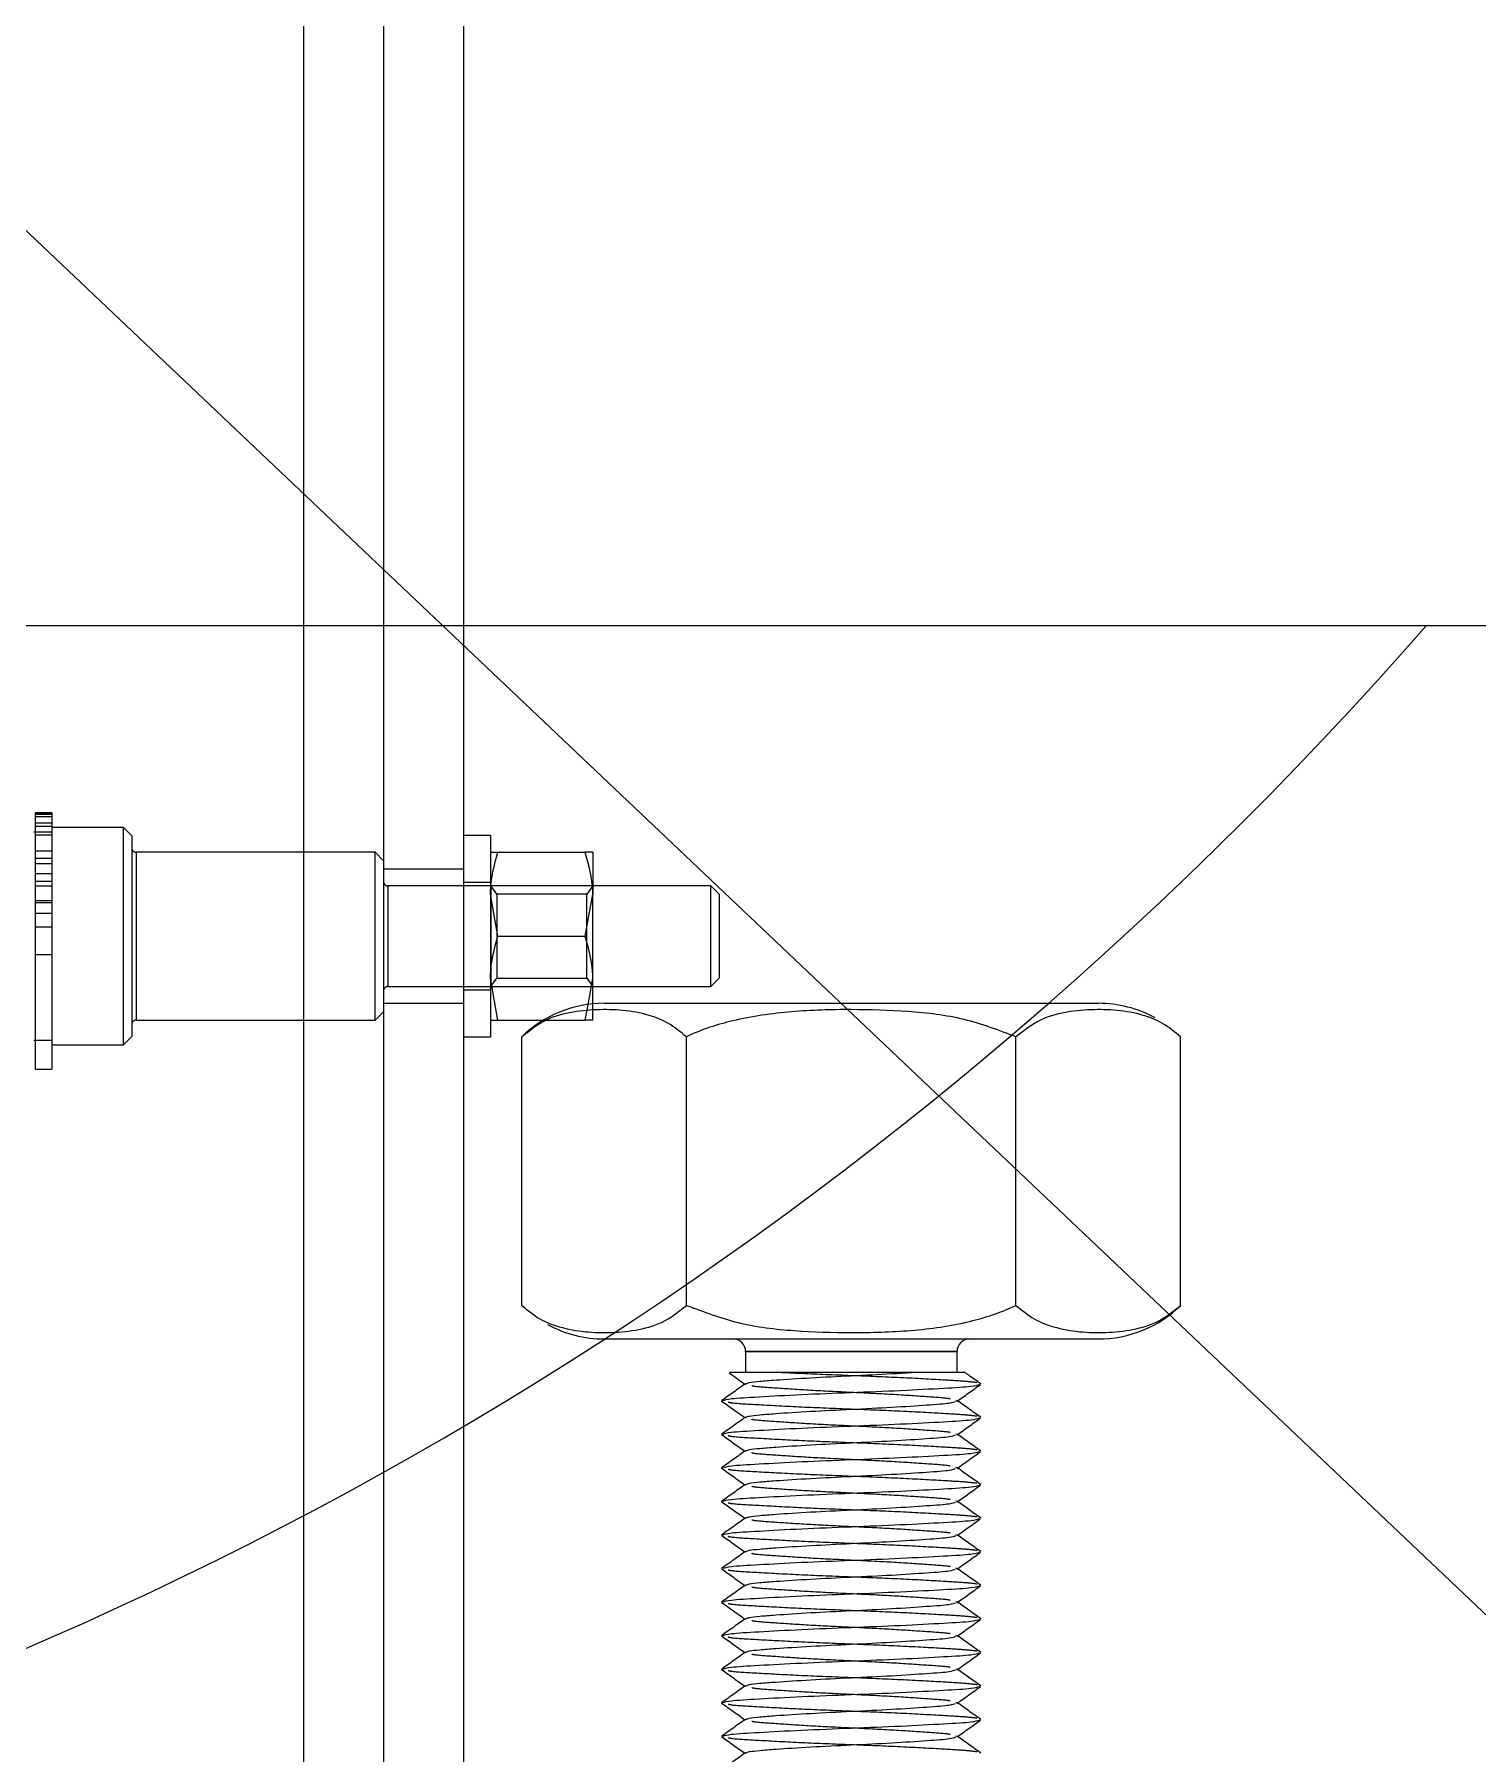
# Model space of a CAD drawing. Header units: metres. Extents: x 0 to 63075, y 0 to 44550.
# Drawn here: x 14579.2 to 14665.2, y 24885.8 to 24988.3 of the extents above; entities that cross this region are included whole.
import ezdxf

# ---------------------------------------------------------------- set-up
doc = ezdxf.new("R2010")
doc.units = ezdxf.units.M
doc.header["$LTSCALE"] = 75
doc.linetypes.add('HIDDEN2', pattern=[4.7625, 3.175, -1.5875])
for name, color, linetype in [('SDM', 7, 'Continuous'), ('SL1', 8, 'Continuous'), ('SL4', 4, 'Continuous'), ('ST1', 7, 'HIDDEN2')]:
    doc.layers.add(name, color=color, linetype=linetype)

# ---------------------------------------------------------------- blocks, each defined once
blk = doc.blocks.new('A$C29c634ac')
at = {"layer": 'SL1'}
for p, q in [((5890.01, 2715.22), (6470.01, 2165.22)), ((6516.34, 2284.66), (6236.39, 2284.66))]:
    blk.add_line(p, q, dxfattribs=at)
blk.add_ellipse((6516.34, 2446.59), major_axis=(167.64, 0), ratio=0.965926, dxfattribs=at)
blk.add_ellipse((6229.83, 2446.59), major_axis=(0, -241.3), ratio=0.965926, start_param=4.712389, end_param=7.118354, dxfattribs=at)
blk = doc.blocks.new('A$Ca53c419a')
at = {"layer": 'SL4'}
for p, q in [((215, 215.76), (1004.76, 215.76)), ((1004.76, 206.23), (54.76, 206.23)), ((498.76, 206.23), (498.76, 204.63)), ((510.76, 204.63), (510.76, 206.23)), ((510.76, 204.63), (498.76, 204.63)), ((499.76, 204.19), (502.26, 204.63)), ((499.76, 204.19), (499.76, 201.47)), ((504.76, 204.19), (507.26, 204.63)), ((504.76, 204.19), (504.76, 198.98)), ((509.76, 204.19), (509.76, 198.98)), ((482.76, 202.76), (482.66, 202.65)), ((482.76, 202.76), (498.76, 202.76)), ((500.56, 198.84), (502.26, 198.53)), ((504.76, 198.98), (507.26, 198.53)), ((480.76, 197.86), (480.76, 168.41)), ((500.73, 198.53), (502.26, 198.53)), ((500.76, 197.86), (500.76, 168.41)), ((501.76, 198.53), (501.76, 191.5)), ((502.26, 198.53), (507.26, 198.53)), ((509.76, 198.53), (507.26, 198.53)), ((507.76, 191.5), (507.76, 198.53)), ((482.76, 192.95), (498.76, 192.95)), ((457.06, 190.81), (457.07, 190.86)), ((459.06, 190.81), (459.07, 190.86)), ((461.06, 190.81), (461.07, 190.86)), ((463.06, 190.81), (463.07, 190.86)), ((465.06, 190.81), (465.07, 190.86)), ((467.06, 190.81), (467.07, 190.86)), ((469.06, 190.81), (469.07, 190.86)), ((471.06, 190.81), (471.07, 190.86)), ((473.06, 190.81), (473.07, 190.86)), ((475.06, 190.81), (475.07, 190.86)), ((477.06, 190.81), (477.07, 190.86)), ((501.76, 191.5), (502.26, 191)), ((501.76, 191.5), (507.35, 191.5)), ((506.92, 191), (502.26, 191)), ((507.26, 191), (506.92, 191)), ((507.26, 191), (507.76, 191.5)), ((507.35, 191.5), (507.76, 191.5)), ((480.01, 189.43), (478.76, 189.43)), ((480.01, 176.83), (480.01, 189.43)), ((478.76, 176.83), (480.01, 176.83)), ((456.07, 175.41), (456.09, 175.47)), ((458.07, 175.41), (458.09, 175.47)), ((460.07, 175.41), (460.09, 175.47)), ((462.07, 175.41), (462.09, 175.47)), ((464.07, 175.41), (464.09, 175.47)), ((466.07, 175.41), (466.09, 175.47)), ((468.07, 175.41), (468.09, 175.47)), ((470.07, 175.41), (470.09, 175.47)), ((472.07, 175.41), (472.09, 175.47)), ((474.07, 175.41), (474.09, 175.47)), ((476.07, 175.41), (476.09, 175.47)), ((478.07, 175.41), (478.09, 175.47)), ((482.76, 173.32), (498.76, 173.32)), ((482.76, 163.51), (498.76, 163.51)), ((498.77, 163.51), (498.87, 163.62))]:
    blk.add_line(p, q, dxfattribs=at)
for centre, radius, start, end in [((493.74, 197.86), 7.02, 0, 44.3461), ((487.78, 197.86), 7.02, 151.2433, 180), ((480.01, 190.18), 0.75, 270, 0), ((480.01, 176.08), 0.75, 0, 90), ((487.78, 168.41), 7.02, 180, 224.3461), ((493.74, 168.41), 7.02, 331.2433, 0)]:
    blk.add_arc(centre, radius, start, end, dxfattribs=at)
for points, knots in [([(499.76, 204.63), (499.76, 204.63), (499.76, 204.6), (499.76, 204.36), (499.76, 204.19)], [0, 0, 0, 0, 0.2686336, 1, 1, 1, 1]), ([(502.26, 204.63), (502.32, 204.63), (503.17, 204.63), (503.99, 204.4), (504.76, 204.19)], [0, 0, 0, 0, 0.070201, 1, 1, 1, 1]), ([(507.26, 204.63), (507.32, 204.63), (508.17, 204.63), (508.99, 204.4), (509.76, 204.19)], [0, 0, 0, 0, 0.070201, 1, 1, 1, 1]), ([(509.76, 204.63), (509.76, 204.63), (509.76, 204.6), (509.76, 204.36), (509.76, 204.19)], [0, 0, 0, 0, 0.2686336, 1, 1, 1, 1]), ([(482.76, 202.76), (482.47, 202.41), (481.88, 201.69), (481.41, 200.41), (481.15, 198.98), (481.12, 197.39), (481.28, 195.8), (481.7, 194.28), (482.43, 193.37), (482.76, 192.95)], [0, 0, 0, 0, 0.114678, 0.232485, 0.388423, 0.5445, 0.705441, 0.865997, 1, 1, 1, 1]), ([(498.76, 192.95), (499.05, 193.31), (499.65, 194.03), (500.12, 195.31), (500.38, 196.74), (500.4, 198.32), (500.25, 199.91), (499.82, 201.43), (499.09, 202.35), (498.76, 202.76)], [0, 0, 0, 0, 0.114678, 0.232485, 0.388423, 0.5445, 0.705441, 0.865997, 1, 1, 1, 1]), ([(502.26, 198.53), (502.32, 198.54), (503.17, 198.54), (503.99, 198.77), (504.76, 198.98)], [0, 0, 0, 0, 0.070201, 1, 1, 1, 1]), ([(507.26, 198.53), (507.32, 198.54), (508.17, 198.54), (508.99, 198.77), (509.76, 198.98)], [0, 0, 0, 0, 0.070201, 1, 1, 1, 1]), ([(509.76, 198.53), (509.76, 198.54), (509.76, 198.57), (509.76, 198.81), (509.76, 198.98)], [0, 0, 0, 0, 0.268634, 1, 1, 1, 1]), ([(482.76, 192.95), (482.38, 191.93), (481.59, 189.86), (481.21, 186.52), (481.11, 183.08), (481.2, 179.58), (481.66, 176.29), (482.33, 174.22), (482.75, 173.35), (482.76, 173.32)], [0, 0, 0, 0, 0.161979, 0.330793, 0.499953, 0.677538, 0.854667, 0.995314, 1, 1, 1, 1]), ([(498.76, 173.32), (499.15, 174.34), (499.94, 176.41), (500.31, 179.75), (500.42, 183.19), (500.32, 186.69), (499.86, 189.98), (499.2, 192.05), (498.78, 192.92), (498.76, 192.95)], [0, 0, 0, 0, 0.161979, 0.330793, 0.499953, 0.677538, 0.854667, 0.995314, 1, 1, 1, 1]), ([(456.09, 189.44), (455.93, 189.67), (455.59, 190.14), (455.26, 190.61), (455.09, 190.85)], [0, 0, 0, 0, 0.499908, 1, 1, 1, 1]), ([(457.06, 190.86), (456.89, 190.62), (456.56, 190.16), (456.23, 189.7), (456.07, 189.47)], [0, 0, 0, 0, 0.508202, 1, 1, 1, 1]), ([(458.09, 189.44), (457.93, 189.67), (457.59, 190.14), (457.26, 190.61), (457.09, 190.85)], [0, 0, 0, 0, 0.499908, 1, 1, 1, 1]), ([(457.09, 190.77), (457.13, 190.67), (457.21, 190.44), (457.31, 188.72), (457.45, 186.18), (457.57, 183.14), (457.69, 180.09), (457.83, 177.55), (457.93, 175.84), (458.01, 175.62), (458.05, 175.51)], [0, 0, 0, 0, 0.111758, 0.239388, 0.372264, 0.501747, 0.63123, 0.764106, 0.891736, 1, 1, 1, 1]), ([(459.06, 190.86), (458.89, 190.62), (458.56, 190.16), (458.23, 189.7), (458.07, 189.47)], [0, 0, 0, 0, 0.5082022, 1, 1, 1, 1]), ([(460.09, 189.44), (459.93, 189.67), (459.59, 190.14), (459.26, 190.61), (459.09, 190.85)], [0, 0, 0, 0, 0.499908, 1, 1, 1, 1]), ([(459.09, 190.77), (459.13, 190.67), (459.21, 190.44), (459.31, 188.72), (459.45, 186.18), (459.57, 183.14), (459.69, 180.09), (459.83, 177.55), (459.93, 175.84), (460.01, 175.62), (460.05, 175.51)], [0, 0, 0, 0, 0.111758, 0.239388, 0.372264, 0.501747, 0.63123, 0.764106, 0.891736, 1, 1, 1, 1]), ([(461.06, 190.86), (460.89, 190.62), (460.56, 190.16), (460.23, 189.7), (460.07, 189.47)], [0, 0, 0, 0, 0.508202, 1, 1, 1, 1]), ([(462.09, 189.44), (461.93, 189.67), (461.59, 190.14), (461.26, 190.61), (461.09, 190.85)], [0, 0, 0, 0, 0.499908, 1, 1, 1, 1]), ([(461.09, 190.77), (461.13, 190.67), (461.21, 190.44), (461.31, 188.72), (461.45, 186.18), (461.57, 183.14), (461.69, 180.09), (461.83, 177.55), (461.93, 175.84), (462.01, 175.62), (462.05, 175.51)], [0, 0, 0, 0, 0.1117583, 0.2393882, 0.3722641, 0.5017472, 0.6312302, 0.7641061, 0.891736, 1, 1, 1, 1]), ([(463.06, 190.86), (462.89, 190.62), (462.56, 190.16), (462.23, 189.7), (462.07, 189.47)], [0, 0, 0, 0, 0.508202, 1, 1, 1, 1]), ([(464.09, 189.44), (463.93, 189.67), (463.59, 190.14), (463.26, 190.61), (463.09, 190.85)], [0, 0, 0, 0, 0.499908, 1, 1, 1, 1]), ([(463.09, 190.77), (463.13, 190.67), (463.21, 190.44), (463.31, 188.72), (463.45, 186.18), (463.57, 183.14), (463.69, 180.09), (463.83, 177.55), (463.93, 175.84), (464.01, 175.62), (464.05, 175.51)], [0, 0, 0, 0, 0.111758, 0.239388, 0.372264, 0.501747, 0.63123, 0.764106, 0.891736, 1, 1, 1, 1]), ([(465.06, 190.86), (464.89, 190.62), (464.56, 190.16), (464.23, 189.7), (464.07, 189.47)], [0, 0, 0, 0, 0.508202, 1, 1, 1, 1]), ([(466.09, 189.44), (465.93, 189.67), (465.59, 190.14), (465.26, 190.61), (465.09, 190.85)], [0, 0, 0, 0, 0.499908, 1, 1, 1, 1]), ([(465.09, 190.77), (465.13, 190.67), (465.21, 190.44), (465.31, 188.72), (465.45, 186.18), (465.57, 183.14), (465.69, 180.09), (465.83, 177.55), (465.93, 175.84), (466.01, 175.62), (466.05, 175.51)], [0, 0, 0, 0, 0.111758, 0.239388, 0.372264, 0.501747, 0.63123, 0.764106, 0.891736, 1, 1, 1, 1]), ([(467.06, 190.86), (466.89, 190.62), (466.56, 190.16), (466.23, 189.7), (466.07, 189.47)], [0, 0, 0, 0, 0.5082022, 1, 1, 1, 1]), ([(468.09, 189.44), (467.93, 189.67), (467.59, 190.14), (467.26, 190.61), (467.09, 190.85)], [0, 0, 0, 0, 0.4999079, 1, 1, 1, 1]), ([(467.09, 190.77), (467.13, 190.67), (467.21, 190.44), (467.31, 188.72), (467.45, 186.18), (467.57, 183.14), (467.69, 180.09), (467.83, 177.55), (467.93, 175.84), (468.01, 175.62), (468.05, 175.51)], [0, 0, 0, 0, 0.1117583, 0.2393882, 0.3722641, 0.5017472, 0.6312302, 0.7641061, 0.891736, 1, 1, 1, 1]), ([(469.06, 190.86), (468.89, 190.62), (468.56, 190.16), (468.23, 189.7), (468.07, 189.47)], [0, 0, 0, 0, 0.508202, 1, 1, 1, 1]), ([(470.09, 189.44), (469.93, 189.67), (469.59, 190.14), (469.26, 190.61), (469.09, 190.85)], [0, 0, 0, 0, 0.499908, 1, 1, 1, 1]), ([(469.09, 190.77), (469.13, 190.67), (469.21, 190.44), (469.31, 188.72), (469.45, 186.18), (469.57, 183.14), (469.69, 180.09), (469.83, 177.55), (469.93, 175.84), (470.01, 175.62), (470.05, 175.51)], [0, 0, 0, 0, 0.111758, 0.239388, 0.372264, 0.501747, 0.63123, 0.764106, 0.891736, 1, 1, 1, 1]), ([(471.06, 190.86), (470.89, 190.62), (470.56, 190.16), (470.23, 189.7), (470.07, 189.47)], [0, 0, 0, 0, 0.508202, 1, 1, 1, 1]), ([(472.09, 189.44), (471.93, 189.67), (471.59, 190.14), (471.26, 190.61), (471.09, 190.85)], [0, 0, 0, 0, 0.499908, 1, 1, 1, 1]), ([(471.09, 190.77), (471.13, 190.67), (471.21, 190.44), (471.31, 188.72), (471.45, 186.18), (471.57, 183.14), (471.69, 180.09), (471.83, 177.55), (471.93, 175.84), (472.01, 175.62), (472.05, 175.51)], [0, 0, 0, 0, 0.111758, 0.239388, 0.372264, 0.501747, 0.63123, 0.764106, 0.891736, 1, 1, 1, 1]), ([(473.06, 190.86), (472.89, 190.62), (472.56, 190.16), (472.23, 189.7), (472.07, 189.47)], [0, 0, 0, 0, 0.5082022, 1, 1, 1, 1]), ([(474.09, 189.44), (473.93, 189.67), (473.59, 190.14), (473.26, 190.61), (473.09, 190.85)], [0, 0, 0, 0, 0.499908, 1, 1, 1, 1]), ([(473.09, 190.77), (473.13, 190.67), (473.21, 190.44), (473.31, 188.72), (473.45, 186.18), (473.57, 183.14), (473.69, 180.09), (473.83, 177.55), (473.93, 175.84), (474.01, 175.62), (474.05, 175.51)], [0, 0, 0, 0, 0.111758, 0.239388, 0.372264, 0.501747, 0.63123, 0.764106, 0.891736, 1, 1, 1, 1]), ([(475.06, 190.86), (474.89, 190.62), (474.56, 190.16), (474.23, 189.7), (474.07, 189.47)], [0, 0, 0, 0, 0.508202, 1, 1, 1, 1]), ([(476.09, 189.44), (475.93, 189.67), (475.59, 190.14), (475.26, 190.61), (475.09, 190.85)], [0, 0, 0, 0, 0.499908, 1, 1, 1, 1]), ([(475.09, 190.77), (475.13, 190.67), (475.21, 190.44), (475.31, 188.72), (475.45, 186.18), (475.57, 183.14), (475.69, 180.09), (475.83, 177.55), (475.93, 175.84), (476.01, 175.62), (476.05, 175.51)], [0, 0, 0, 0, 0.111758, 0.239388, 0.372264, 0.501747, 0.63123, 0.764106, 0.891736, 1, 1, 1, 1]), ([(477.06, 190.86), (476.89, 190.62), (476.56, 190.16), (476.23, 189.7), (476.07, 189.47)], [0, 0, 0, 0, 0.508202, 1, 1, 1, 1]), ([(478.09, 189.44), (477.93, 189.67), (477.59, 190.14), (477.26, 190.61), (477.09, 190.85)], [0, 0, 0, 0, 0.499908, 1, 1, 1, 1]), ([(477.09, 190.77), (477.13, 190.67), (477.21, 190.44), (477.31, 188.72), (477.45, 186.18), (477.57, 183.14), (477.69, 180.09), (477.83, 177.55), (477.93, 175.84), (478.01, 175.62), (478.05, 175.51)], [0, 0, 0, 0, 0.1117583, 0.2393882, 0.3722641, 0.5017472, 0.6312302, 0.7641061, 0.891736, 1, 1, 1, 1]), ([(478.74, 190.41), (478.68, 190.32), (478.45, 190.01), (478.23, 189.7), (478.07, 189.47)], [0, 0, 0, 0, 0.270973, 1, 1, 1, 1]), ([(478.76, 179.54), (478.76, 180.08), (478.76, 181.21), (478.76, 183.29), (478.76, 185.49), (478.76, 187.56), (478.76, 189.19), (478.76, 190.24), (478.76, 190.34), (478.76, 190.39)], [0, 0, 0, 0, 0.128008, 0.26934, 0.411278, 0.563146, 0.714931, 0.866636, 1, 1, 1, 1]), ([(456.09, 189.39), (456.12, 189.35), (456.17, 189.26), (456.24, 188.62), (456.33, 187.48), (456.45, 185.62), (456.57, 183.14), (456.69, 180.64), (456.83, 178.57), (456.93, 177.18), (457.01, 177), (457.04, 176.92)], [0, 0, 0, 0, 0.072607, 0.155069, 0.237884, 0.371691, 0.502076, 0.632461, 0.766268, 0.894784, 1, 1, 1, 1]), ([(458.09, 189.39), (458.12, 189.35), (458.17, 189.26), (458.24, 188.62), (458.33, 187.48), (458.45, 185.62), (458.57, 183.14), (458.69, 180.64), (458.83, 178.57), (458.93, 177.18), (459.01, 177), (459.04, 176.92)], [0, 0, 0, 0, 0.072607, 0.155069, 0.237884, 0.371691, 0.502076, 0.632461, 0.766268, 0.894784, 1, 1, 1, 1]), ([(460.09, 189.39), (460.12, 189.35), (460.17, 189.26), (460.24, 188.62), (460.33, 187.48), (460.45, 185.62), (460.57, 183.14), (460.69, 180.64), (460.83, 178.57), (460.93, 177.18), (461.01, 177), (461.04, 176.92)], [0, 0, 0, 0, 0.072607, 0.155069, 0.237884, 0.371691, 0.502076, 0.632461, 0.766268, 0.894784, 1, 1, 1, 1]), ([(462.09, 189.39), (462.12, 189.35), (462.17, 189.26), (462.24, 188.62), (462.33, 187.48), (462.45, 185.62), (462.57, 183.14), (462.69, 180.64), (462.83, 178.57), (462.93, 177.18), (463.01, 177), (463.04, 176.92)], [0, 0, 0, 0, 0.072607, 0.155069, 0.237884, 0.371691, 0.502076, 0.632461, 0.766268, 0.894784, 1, 1, 1, 1]), ([(464.09, 189.39), (464.12, 189.35), (464.17, 189.26), (464.24, 188.62), (464.33, 187.48), (464.45, 185.62), (464.57, 183.14), (464.69, 180.64), (464.83, 178.57), (464.93, 177.18), (465.01, 177), (465.04, 176.92)], [0, 0, 0, 0, 0.072607, 0.155069, 0.237884, 0.371691, 0.502076, 0.632461, 0.766268, 0.894784, 1, 1, 1, 1]), ([(466.09, 189.39), (466.12, 189.35), (466.17, 189.26), (466.24, 188.62), (466.33, 187.48), (466.45, 185.62), (466.57, 183.14), (466.69, 180.64), (466.83, 178.57), (466.93, 177.18), (467.01, 177), (467.04, 176.92)], [0, 0, 0, 0, 0.072607, 0.155069, 0.237884, 0.371691, 0.502076, 0.632461, 0.766268, 0.894784, 1, 1, 1, 1]), ([(468.09, 189.39), (468.12, 189.35), (468.17, 189.26), (468.24, 188.62), (468.33, 187.48), (468.45, 185.62), (468.57, 183.14), (468.69, 180.64), (468.83, 178.57), (468.93, 177.18), (469.01, 177), (469.04, 176.92)], [0, 0, 0, 0, 0.072607, 0.155069, 0.237884, 0.371691, 0.502076, 0.632461, 0.766268, 0.894784, 1, 1, 1, 1]), ([(470.09, 189.39), (470.12, 189.35), (470.17, 189.26), (470.24, 188.62), (470.33, 187.48), (470.45, 185.62), (470.57, 183.14), (470.69, 180.64), (470.83, 178.57), (470.93, 177.18), (471.01, 177), (471.04, 176.92)], [0, 0, 0, 0, 0.072607, 0.155069, 0.237884, 0.371691, 0.502076, 0.632461, 0.766268, 0.894784, 1, 1, 1, 1]), ([(472.09, 189.39), (472.12, 189.35), (472.17, 189.26), (472.24, 188.62), (472.33, 187.48), (472.45, 185.62), (472.57, 183.14), (472.69, 180.64), (472.83, 178.57), (472.93, 177.18), (473.01, 177), (473.04, 176.92)], [0, 0, 0, 0, 0.072607, 0.155069, 0.237884, 0.371691, 0.502076, 0.632461, 0.766268, 0.894784, 1, 1, 1, 1]), ([(474.09, 189.39), (474.12, 189.35), (474.17, 189.26), (474.24, 188.62), (474.33, 187.48), (474.45, 185.62), (474.57, 183.14), (474.69, 180.64), (474.83, 178.57), (474.93, 177.18), (475.01, 177), (475.04, 176.92)], [0, 0, 0, 0, 0.072607, 0.155069, 0.237884, 0.371691, 0.502076, 0.632461, 0.766268, 0.894784, 1, 1, 1, 1]), ([(476.09, 189.39), (476.12, 189.35), (476.17, 189.26), (476.24, 188.62), (476.33, 187.48), (476.45, 185.62), (476.57, 183.14), (476.69, 180.64), (476.83, 178.57), (476.93, 177.18), (477.01, 177), (477.04, 176.92)], [0, 0, 0, 0, 0.072607, 0.155069, 0.237884, 0.371691, 0.502076, 0.632461, 0.766268, 0.894784, 1, 1, 1, 1]), ([(478.09, 189.39), (478.12, 189.35), (478.17, 189.26), (478.24, 188.62), (478.33, 187.48), (478.45, 185.62), (478.57, 183.14), (478.67, 181.02), (478.74, 179.93), (478.76, 179.54)], [0, 0, 0, 0, 0.103001, 0.219981, 0.337462, 0.527282, 0.712246, 0.89721, 1, 1, 1, 1]), ([(478.76, 176.41), (478.76, 176.45), (478.76, 176.53), (478.76, 177.56), (478.76, 178.73), (478.76, 179.46), (478.76, 179.54)], [0, 0, 0, 0, 0.291037, 0.62536, 0.957486, 1, 1, 1, 1]), ([(456.09, 175.42), (456.26, 175.66), (456.58, 176.12), (456.91, 176.57), (457.07, 176.8)], [0, 0, 0, 0, 0.5125075, 1, 1, 1, 1]), ([(457.04, 176.84), (457.21, 176.6), (457.54, 176.13), (457.88, 175.66), (458.05, 175.43)], [0, 0, 0, 0, 0.499911, 1, 1, 1, 1]), ([(458.09, 175.42), (458.26, 175.66), (458.58, 176.12), (458.91, 176.57), (459.07, 176.8)], [0, 0, 0, 0, 0.5125075, 1, 1, 1, 1]), ([(459.04, 176.84), (459.21, 176.6), (459.54, 176.13), (459.88, 175.66), (460.05, 175.43)], [0, 0, 0, 0, 0.499911, 1, 1, 1, 1]), ([(460.09, 175.42), (460.26, 175.66), (460.58, 176.12), (460.91, 176.57), (461.07, 176.8)], [0, 0, 0, 0, 0.512508, 1, 1, 1, 1]), ([(461.04, 176.84), (461.21, 176.6), (461.54, 176.13), (461.88, 175.66), (462.05, 175.43)], [0, 0, 0, 0, 0.499911, 1, 1, 1, 1]), ([(462.09, 175.42), (462.26, 175.66), (462.58, 176.12), (462.91, 176.57), (463.07, 176.8)], [0, 0, 0, 0, 0.5125075, 1, 1, 1, 1]), ([(463.04, 176.84), (463.21, 176.6), (463.54, 176.13), (463.88, 175.66), (464.05, 175.43)], [0, 0, 0, 0, 0.499911, 1, 1, 1, 1]), ([(464.09, 175.42), (464.26, 175.66), (464.58, 176.12), (464.91, 176.57), (465.07, 176.8)], [0, 0, 0, 0, 0.5125075, 1, 1, 1, 1]), ([(465.04, 176.84), (465.21, 176.6), (465.54, 176.13), (465.88, 175.66), (466.05, 175.43)], [0, 0, 0, 0, 0.499911, 1, 1, 1, 1]), ([(466.09, 175.42), (466.26, 175.66), (466.58, 176.12), (466.91, 176.57), (467.07, 176.8)], [0, 0, 0, 0, 0.512508, 1, 1, 1, 1]), ([(467.04, 176.84), (467.21, 176.6), (467.54, 176.13), (467.88, 175.66), (468.05, 175.43)], [0, 0, 0, 0, 0.499911, 1, 1, 1, 1]), ([(468.09, 175.42), (468.26, 175.66), (468.58, 176.12), (468.91, 176.57), (469.07, 176.8)], [0, 0, 0, 0, 0.512508, 1, 1, 1, 1]), ([(469.04, 176.84), (469.21, 176.6), (469.54, 176.13), (469.88, 175.66), (470.05, 175.43)], [0, 0, 0, 0, 0.499911, 1, 1, 1, 1]), ([(470.09, 175.42), (470.26, 175.66), (470.58, 176.12), (470.91, 176.57), (471.07, 176.8)], [0, 0, 0, 0, 0.5125075, 1, 1, 1, 1]), ([(471.04, 176.84), (471.21, 176.6), (471.54, 176.13), (471.88, 175.66), (472.05, 175.43)], [0, 0, 0, 0, 0.499911, 1, 1, 1, 1]), ([(472.09, 175.42), (472.26, 175.66), (472.58, 176.12), (472.91, 176.57), (473.07, 176.8)], [0, 0, 0, 0, 0.5125075, 1, 1, 1, 1]), ([(473.04, 176.84), (473.21, 176.6), (473.54, 176.13), (473.88, 175.66), (474.05, 175.43)], [0, 0, 0, 0, 0.499911, 1, 1, 1, 1]), ([(474.09, 175.42), (474.26, 175.66), (474.58, 176.12), (474.91, 176.57), (475.07, 176.8)], [0, 0, 0, 0, 0.512508, 1, 1, 1, 1]), ([(475.04, 176.84), (475.21, 176.6), (475.54, 176.13), (475.88, 175.66), (476.05, 175.43)], [0, 0, 0, 0, 0.499911, 1, 1, 1, 1]), ([(476.09, 175.42), (476.26, 175.66), (476.58, 176.12), (476.91, 176.57), (477.07, 176.8)], [0, 0, 0, 0, 0.512508, 1, 1, 1, 1]), ([(477.04, 176.84), (477.21, 176.6), (477.54, 176.13), (477.88, 175.66), (478.05, 175.43)], [0, 0, 0, 0, 0.499911, 1, 1, 1, 1]), ([(478.09, 175.42), (478.26, 175.66), (478.49, 175.98), (478.72, 176.31), (478.78, 176.4)], [0, 0, 0, 0, 0.72377, 1, 1, 1, 1]), ([(482.76, 173.32), (482.47, 172.96), (481.88, 172.24), (481.41, 170.96), (481.15, 169.53), (481.12, 167.95), (481.28, 166.36), (481.7, 164.84), (482.43, 163.92), (482.76, 163.51)], [0, 0, 0, 0, 0.114678, 0.232485, 0.388423, 0.5445, 0.705441, 0.865997, 1, 1, 1, 1]), ([(498.76, 163.51), (499.05, 163.86), (499.65, 164.58), (500.12, 165.86), (500.38, 167.29), (500.4, 168.88), (500.25, 170.47), (499.82, 171.99), (499.09, 172.9), (498.76, 173.32)], [0, 0, 0, 0, 0.114678, 0.232485, 0.388423, 0.5445, 0.705441, 0.865997, 1, 1, 1, 1])]:
    blk.add_open_spline(points, degree=3, knots=knots, dxfattribs=at)
at = {"layer": 'ST1'}
for p, q in [((512.12, 231.76), (496.84, 231.76)), ((496.84, 231.76), (496.84, 230.76)), ((498.56, 231.85), (498.56, 230.76)), ((498.56, 231.76), (498.56, 230.76)), ((503.67, 231.76), (503.67, 230.76)), ((505.31, 231.76), (505.31, 230.76)), ((506.13, 231.76), (506.13, 230.76)), ((506.77, 231.76), (506.77, 230.76)), ((506.89, 231.76), (506.89, 230.76)), ((507.76, 231.76), (507.76, 230.76)), ((508.04, 231.76), (508.04, 230.76)), ((508.47, 230.76), (508.47, 231.76)), ((509.09, 231.76), (509.09, 230.76)), ((509.41, 231.76), (509.41, 230.76)), ((509.84, 231.76), (509.84, 230.76)), ((510.79, 230.76), (510.79, 231.76)), ((510.96, 230.76), (510.96, 231.85)), ((510.96, 230.76), (510.96, 231.76)), ((511.32, 231.76), (511.32, 230.76)), ((511.51, 231.76), (511.51, 230.76)), ((511.51, 231.76), (511.51, 230.76)), ((511.9, 231.76), (511.9, 230.76)), ((512.03, 231.76), (512.03, 230.76)), ((512.09, 230.76), (512.09, 231.76)), ((512.12, 230.76), (512.12, 231.76)), ((512.12, 230.76), (496.84, 230.76)), ((498.29, 230.76), (498.29, 226.5)), ((511.24, 226.5), (511.24, 230.76)), ((498.29, 226.5), (510.35, 226.5)), ((498.29, 226.5), (498.79, 226)), ((510.35, 226.5), (511.24, 226.5)), ((510.74, 226), (511.24, 226.5)), ((509.92, 226), (498.79, 226)), ((499.76, 225.75), (499.76, 211.5)), ((509.76, 225.75), (499.8, 225.75)), ((509.76, 211.5), (509.76, 225.75)), ((510.74, 226), (509.92, 226)), ((215, 215.76), (1004.76, 215.76)), ((499.76, 211.5), (509.07, 211.5)), ((499.76, 211.5), (500.26, 211)), ((509.07, 211.5), (509.76, 211.5)), ((509.26, 211), (509.76, 211.5)), ((1004.76, 211), (4.76, 211)), ((508.64, 211), (500.26, 211)), ((500.76, 211), (500.76, 206.23)), ((501.76, 210.75), (501.76, 198.53)), ((507.72, 210.75), (501.8, 210.75)), ((507.76, 198.53), (507.76, 210.75)), ((509.26, 211), (508.64, 211)), ((508.76, 206.23), (508.76, 211)), ((501.56, 206.23), (501.56, 204.63)), ((507.96, 204.63), (507.96, 206.23)), ((501.76, 204.63), (501.76, 204.61)), ((507.76, 204.61), (501.76, 204.61)), ((501.76, 204.61), (502.26, 204.26)), ((507.26, 204.26), (502.26, 204.26)), ((502.26, 204.26), (502.26, 198.89)), ((507.26, 204.26), (507.76, 204.61)), ((507.26, 198.89), (507.26, 204.26)), ((507.76, 204.61), (507.76, 204.63)), ((499.76, 201.47), (499.76, 198.98)), ((499.76, 198.98), (500.56, 198.84)), ((502.26, 198.89), (501.76, 198.53)), ((502.26, 198.89), (507.26, 198.89)), ((507.76, 198.53), (507.26, 198.89)), ((499.76, 198.53), (500.73, 198.53)), ((456.07, 189.47), (456.05, 189.45)), ((456.05, 189.4), (456.07, 189.46)), ((458.07, 189.47), (458.05, 189.45)), ((458.05, 189.4), (458.07, 189.46)), ((460.07, 189.47), (460.05, 189.45)), ((460.05, 189.4), (460.07, 189.46)), ((462.07, 189.47), (462.05, 189.45)), ((462.05, 189.4), (462.07, 189.46)), ((464.07, 189.47), (464.05, 189.45)), ((464.05, 189.4), (464.07, 189.46)), ((466.07, 189.47), (466.05, 189.45)), ((466.05, 189.4), (466.07, 189.46)), ((468.07, 189.47), (468.05, 189.45)), ((468.05, 189.4), (468.07, 189.46)), ((470.07, 189.47), (470.05, 189.45)), ((470.05, 189.4), (470.07, 189.46)), ((472.07, 189.47), (472.05, 189.45)), ((472.05, 189.4), (472.07, 189.46)), ((474.07, 189.47), (474.05, 189.45)), ((474.05, 189.4), (474.07, 189.46)), ((476.07, 189.47), (476.05, 189.45)), ((476.05, 189.4), (476.07, 189.46)), ((478.07, 189.47), (478.05, 189.45)), ((478.05, 189.4), (478.07, 189.46)), ((480.01, 189.43), (480.01, 176.83)), ((457.07, 176.81), (457.09, 176.9)), ((457.07, 176.8), (457.09, 176.83)), ((459.07, 176.81), (459.09, 176.9)), ((459.07, 176.8), (459.09, 176.83)), ((461.07, 176.81), (461.09, 176.9)), ((461.07, 176.8), (461.09, 176.83)), ((463.07, 176.81), (463.09, 176.9)), ((463.07, 176.8), (463.09, 176.83)), ((465.07, 176.81), (465.09, 176.9)), ((465.07, 176.8), (465.09, 176.83)), ((467.07, 176.81), (467.09, 176.9)), ((467.07, 176.8), (467.09, 176.83)), ((469.07, 176.81), (469.09, 176.9)), ((469.07, 176.8), (469.09, 176.83)), ((471.07, 176.81), (471.09, 176.9)), ((471.07, 176.8), (471.09, 176.83)), ((473.07, 176.81), (473.09, 176.9)), ((473.07, 176.8), (473.09, 176.83)), ((475.07, 176.81), (475.09, 176.9)), ((475.07, 176.8), (475.09, 176.83)), ((477.07, 176.81), (477.09, 176.9)), ((477.07, 176.8), (477.09, 176.83))]:
    blk.add_line(p, q, dxfattribs=at)
for centre, start, end in [((499.51, 225.75), 0, 90), ((510.01, 225.75), 90, 180), ((501.51, 210.75), 0, 90), ((508.01, 210.75), 90, 180)]:
    blk.add_arc(centre, 0.25, start, end, dxfattribs=at)
for points, knots in [([(499.76, 198.53), (499.76, 198.54), (499.76, 198.57), (499.76, 198.81), (499.76, 198.98)], [0, 0, 0, 0, 0.268634, 1, 1, 1, 1]), ([(456.15, 175.63), (456.18, 175.84), (456.23, 176.28), (456.32, 177.79), (456.45, 180.1), (456.57, 183.13), (456.69, 186.19), (456.83, 188.69), (456.91, 190.21), (456.97, 190.41), (456.98, 190.46)], [0, 0, 0, 0, 0.103388, 0.206233, 0.357671, 0.505243, 0.652814, 0.804253, 0.949712, 1, 1, 1, 1]), ([(458.15, 175.63), (458.18, 175.84), (458.23, 176.28), (458.32, 177.79), (458.45, 180.1), (458.57, 183.13), (458.69, 186.19), (458.83, 188.69), (458.91, 190.21), (458.97, 190.41), (458.98, 190.46)], [0, 0, 0, 0, 0.103388, 0.206233, 0.357671, 0.505243, 0.652814, 0.804253, 0.949712, 1, 1, 1, 1]), ([(460.15, 175.63), (460.18, 175.84), (460.23, 176.28), (460.32, 177.79), (460.45, 180.1), (460.57, 183.13), (460.69, 186.19), (460.83, 188.69), (460.91, 190.21), (460.97, 190.41), (460.98, 190.46)], [0, 0, 0, 0, 0.103388, 0.206233, 0.357671, 0.505243, 0.652814, 0.804253, 0.949712, 1, 1, 1, 1]), ([(462.15, 175.63), (462.18, 175.84), (462.23, 176.28), (462.32, 177.79), (462.45, 180.1), (462.57, 183.13), (462.69, 186.19), (462.83, 188.69), (462.91, 190.21), (462.97, 190.41), (462.98, 190.46)], [0, 0, 0, 0, 0.1033882, 0.2062326, 0.357671, 0.5052426, 0.6528142, 0.8042526, 0.9497121, 1, 1, 1, 1]), ([(464.15, 175.63), (464.18, 175.84), (464.23, 176.28), (464.32, 177.79), (464.45, 180.1), (464.57, 183.13), (464.69, 186.19), (464.83, 188.69), (464.91, 190.21), (464.97, 190.41), (464.98, 190.46)], [0, 0, 0, 0, 0.103388, 0.206233, 0.357671, 0.505243, 0.652814, 0.804253, 0.949712, 1, 1, 1, 1]), ([(466.15, 175.63), (466.18, 175.84), (466.23, 176.28), (466.32, 177.79), (466.45, 180.1), (466.57, 183.13), (466.69, 186.19), (466.83, 188.69), (466.91, 190.21), (466.97, 190.41), (466.98, 190.46)], [0, 0, 0, 0, 0.103388, 0.206233, 0.357671, 0.505243, 0.652814, 0.804253, 0.949712, 1, 1, 1, 1]), ([(468.15, 175.63), (468.18, 175.84), (468.23, 176.28), (468.32, 177.79), (468.45, 180.1), (468.57, 183.13), (468.69, 186.19), (468.83, 188.69), (468.91, 190.21), (468.97, 190.41), (468.98, 190.46)], [0, 0, 0, 0, 0.103388, 0.206233, 0.357671, 0.505243, 0.652814, 0.804253, 0.949712, 1, 1, 1, 1]), ([(470.15, 175.63), (470.18, 175.84), (470.23, 176.28), (470.32, 177.79), (470.45, 180.1), (470.57, 183.13), (470.69, 186.19), (470.83, 188.69), (470.91, 190.21), (470.97, 190.41), (470.98, 190.46)], [0, 0, 0, 0, 0.1033882, 0.2062326, 0.357671, 0.5052426, 0.6528142, 0.8042526, 0.9497121, 1, 1, 1, 1]), ([(472.15, 175.63), (472.18, 175.84), (472.23, 176.28), (472.32, 177.79), (472.45, 180.1), (472.57, 183.13), (472.69, 186.19), (472.83, 188.69), (472.91, 190.21), (472.97, 190.41), (472.98, 190.46)], [0, 0, 0, 0, 0.103388, 0.206233, 0.357671, 0.505243, 0.652814, 0.804253, 0.949712, 1, 1, 1, 1]), ([(474.15, 175.63), (474.18, 175.84), (474.23, 176.28), (474.32, 177.79), (474.45, 180.1), (474.57, 183.13), (474.69, 186.19), (474.83, 188.69), (474.91, 190.21), (474.97, 190.41), (474.98, 190.46)], [0, 0, 0, 0, 0.103388, 0.206233, 0.357671, 0.505243, 0.652814, 0.804253, 0.949712, 1, 1, 1, 1]), ([(476.15, 175.63), (476.18, 175.84), (476.23, 176.28), (476.32, 177.79), (476.45, 180.1), (476.57, 183.13), (476.69, 186.19), (476.83, 188.69), (476.91, 190.21), (476.97, 190.41), (476.98, 190.46)], [0, 0, 0, 0, 0.103388, 0.206233, 0.357671, 0.505243, 0.652814, 0.804253, 0.949712, 1, 1, 1, 1]), ([(457.18, 177.24), (457.19, 177.26), (457.23, 177.42), (457.31, 178.61), (457.45, 180.63), (457.57, 183.14), (457.69, 185.63), (457.83, 187.67), (457.91, 188.87), (457.96, 189.04), (457.97, 189.06)], [0, 0, 0, 0, 0.020732, 0.175704, 0.337058, 0.494284, 0.651511, 0.812864, 0.967837, 1, 1, 1, 1]), ([(459.18, 177.24), (459.19, 177.26), (459.23, 177.42), (459.31, 178.61), (459.45, 180.63), (459.57, 183.14), (459.69, 185.63), (459.83, 187.67), (459.91, 188.87), (459.96, 189.04), (459.97, 189.06)], [0, 0, 0, 0, 0.0207322, 0.1757045, 0.337058, 0.4942844, 0.6515107, 0.8128643, 0.9678366, 1, 1, 1, 1]), ([(461.18, 177.24), (461.19, 177.26), (461.23, 177.42), (461.31, 178.61), (461.45, 180.63), (461.57, 183.14), (461.69, 185.63), (461.83, 187.67), (461.91, 188.87), (461.96, 189.04), (461.97, 189.06)], [0, 0, 0, 0, 0.020732, 0.175704, 0.337058, 0.494284, 0.651511, 0.812864, 0.967837, 1, 1, 1, 1]), ([(463.18, 177.24), (463.19, 177.26), (463.23, 177.42), (463.31, 178.61), (463.45, 180.63), (463.57, 183.14), (463.69, 185.63), (463.83, 187.67), (463.91, 188.87), (463.96, 189.04), (463.97, 189.06)], [0, 0, 0, 0, 0.020732, 0.175704, 0.337058, 0.494284, 0.651511, 0.812864, 0.967837, 1, 1, 1, 1]), ([(465.18, 177.24), (465.19, 177.26), (465.23, 177.42), (465.31, 178.61), (465.45, 180.63), (465.57, 183.14), (465.69, 185.63), (465.83, 187.67), (465.91, 188.87), (465.96, 189.04), (465.97, 189.06)], [0, 0, 0, 0, 0.020732, 0.175704, 0.337058, 0.494284, 0.651511, 0.812864, 0.967837, 1, 1, 1, 1]), ([(467.18, 177.24), (467.19, 177.26), (467.23, 177.42), (467.31, 178.61), (467.45, 180.63), (467.57, 183.14), (467.69, 185.63), (467.83, 187.67), (467.91, 188.87), (467.96, 189.04), (467.97, 189.06)], [0, 0, 0, 0, 0.020732, 0.175704, 0.337058, 0.494284, 0.651511, 0.812864, 0.967837, 1, 1, 1, 1]), ([(469.18, 177.24), (469.19, 177.26), (469.23, 177.42), (469.31, 178.61), (469.45, 180.63), (469.57, 183.14), (469.69, 185.63), (469.83, 187.67), (469.91, 188.87), (469.96, 189.04), (469.97, 189.06)], [0, 0, 0, 0, 0.020732, 0.175704, 0.337058, 0.494284, 0.651511, 0.812864, 0.967837, 1, 1, 1, 1]), ([(471.18, 177.24), (471.19, 177.26), (471.23, 177.42), (471.31, 178.61), (471.45, 180.63), (471.57, 183.14), (471.69, 185.63), (471.83, 187.67), (471.91, 188.87), (471.96, 189.04), (471.97, 189.06)], [0, 0, 0, 0, 0.020732, 0.175704, 0.337058, 0.494284, 0.651511, 0.812864, 0.967837, 1, 1, 1, 1]), ([(473.18, 177.24), (473.19, 177.26), (473.23, 177.42), (473.31, 178.61), (473.45, 180.63), (473.57, 183.14), (473.69, 185.63), (473.83, 187.67), (473.91, 188.87), (473.96, 189.04), (473.97, 189.06)], [0, 0, 0, 0, 0.020732, 0.175704, 0.337058, 0.494284, 0.651511, 0.812864, 0.967837, 1, 1, 1, 1]), ([(475.18, 177.24), (475.19, 177.26), (475.23, 177.42), (475.31, 178.61), (475.45, 180.63), (475.57, 183.14), (475.69, 185.63), (475.83, 187.67), (475.91, 188.87), (475.96, 189.04), (475.97, 189.06)], [0, 0, 0, 0, 0.0207322, 0.1757045, 0.337058, 0.4942844, 0.6515107, 0.8128643, 0.9678366, 1, 1, 1, 1]), ([(477.18, 177.24), (477.19, 177.26), (477.23, 177.42), (477.31, 178.61), (477.45, 180.63), (477.57, 183.14), (477.69, 185.63), (477.83, 187.67), (477.91, 188.87), (477.96, 189.04), (477.97, 189.06)], [0, 0, 0, 0, 0.020732, 0.175704, 0.337058, 0.494284, 0.651511, 0.812864, 0.967837, 1, 1, 1, 1]), ([(478.15, 175.63), (478.18, 175.84), (478.23, 176.28), (478.32, 177.79), (478.45, 180.1), (478.57, 183.13), (478.67, 185.72), (478.74, 187.06), (478.76, 187.53)], [0, 0, 0, 0, 0.140699, 0.280657, 0.486746, 0.687573, 0.8884, 1, 1, 1, 1])]:
    blk.add_open_spline(points, degree=3, knots=knots, dxfattribs=at)

msp = doc.modelspace()

# ---------------------------------------------------------------- block references
at = {"layer": 'SDM'}
msp.add_blockref('A$C29c634ac', (8259.51, 22668.36), dxfattribs=at)
at = {"layer": 'SDM', "rotation": 90}
msp.add_blockref('A$Ca53c419a', (14811.03, 24429.77), dxfattribs=at)

doc.saveas('drawing.dxf')
